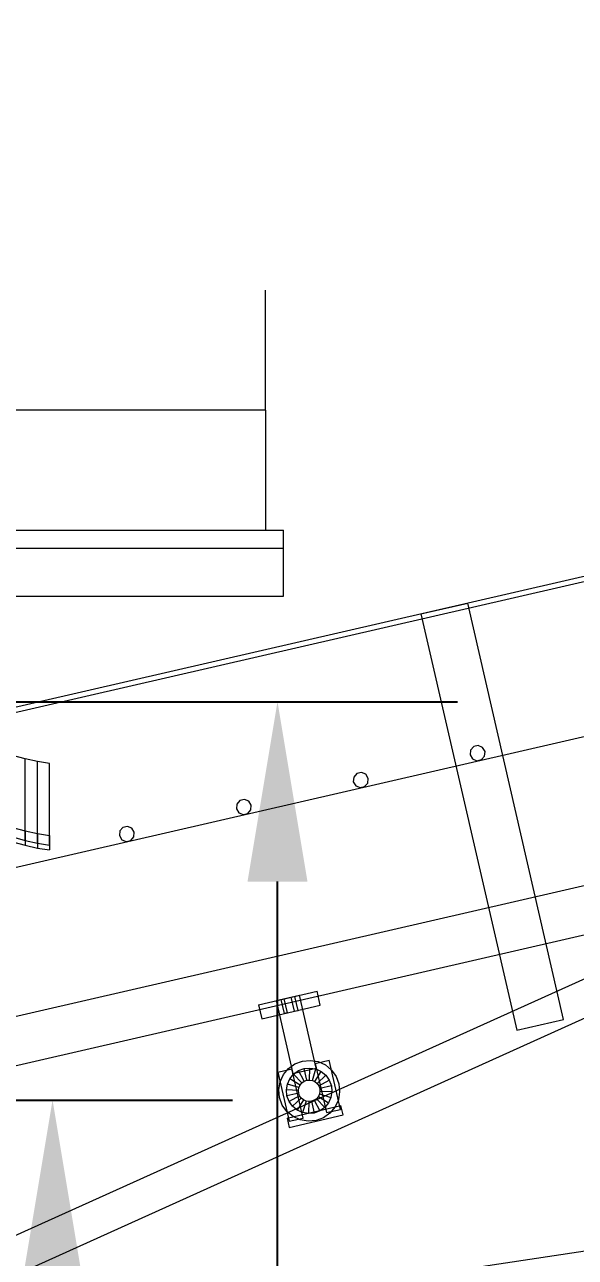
# Model space of a CAD drawing. Header units: millimetres. Extents: x -1970 to 59977, y -50268 to 6837.
# Drawn here: x 27817 to 28276, y 719 to 1746 of the extents above; entities that cross this region are included whole.
import ezdxf

# ---------------------------------------------------------------- set-up
doc = ezdxf.new("R2010")
doc.units = ezdxf.units.MM
for name, color, linetype, lineweight in [('COTAS_P', 1, 'Continuous', 0), ('lateral_C03', 7, 'Continuous', 0), ('lateral_C05', 7, 'Continuous', 0), ('lateral_C05-C03', 7, 'Continuous', 0)]:
    doc.layers.add(name, color=color, linetype=linetype, lineweight=lineweight)
doc.dimstyles.new('R19_100', dxfattribs={"dimtxt": 250, "dimasz": 150, "dimexe": 150, "dimexo": 80, "dimgap": 100, "dimtad": 1, "dimtih": 1, "dimtoh": 1, "dimdsep": 46, "dimcen": 0.09, "dimadec": 0, "dimazin": 0, "dimtfac": 1, "dimtdec": 4, "dimtofl": 0, "dimtmove": 0, "dimatfit": 3, "dimfxl": 1, "dimtolj": 1, "dimtzin": 0, "dimarcsym": 0})

# ---------------------------------------------------------------- blocks, each defined once
blk = doc.blocks.new('*D8')
at = {"layer": 'COTAS_P', "color": 0, "lineweight": -2, "transparency": 16777216}
for p, q in [((27708.2, 1182), (28178.2, 1182)), ((28028.2, 150), (28028.2, 1032)), ((27708.2, 0), (28178.2, 0))]:
    blk.add_line(p, q, dxfattribs=at)
at = {"layer": 'COTAS_P', "color": 0, "transparency": 16777216}
for points in [[(28003.2, 1032), (28053.2, 1032), (28028.2, 1182)], [(28003.2, 150), (28053.2, 150), (28028.2, 0)]]:
    blk.add_solid(points, dxfattribs=at)
at = {"layer": 'Defpoints', "color": 0, "transparency": 16777216}
for p in [(27628.2, 1182), (28028.2, 1182), (27628.2, 0)]:
    blk.add_point(p, dxfattribs=at)
blk = doc.blocks.new('*D9')
at = {"layer": 'COTAS_P', "color": 0, "lineweight": -2, "transparency": 16777216}
for p, q in [((38921.3, 3578), (38703.4, 4523.2)), ((27384.7, 1760.7), (38591, 4343.3)), ((27422.7, 928), (27204.9, 1873.2))]:
    blk.add_line(p, q, dxfattribs=at)
at = {"layer": 'COTAS_P', "color": 0, "transparency": 16777216}
for points in [[(38585.4, 4367.7), (38596.6, 4319), (38737.1, 4377)], [(27379.1, 1785.1), (27390.3, 1736.3), (27238.5, 1727)]]:
    blk.add_solid(points, dxfattribs=at)
at = {"layer": 'Defpoints', "color": 0, "transparency": 16777216}
for p in [(38737.1, 4377), (38939.3, 3500), (27440.7, 850)]:
    blk.add_point(p, dxfattribs=at)
blk = doc.blocks.new('*D10')
at = {"layer": 'COTAS_P', "color": 0, "lineweight": -2, "transparency": 16777216}
for p, q in [((27520.7, 850), (27990.7, 850)), ((27840.7, 150), (27840.7, 700)), ((27520.7, 0), (27990.7, 0))]:
    blk.add_line(p, q, dxfattribs=at)
at = {"layer": 'COTAS_P', "color": 0, "transparency": 16777216}
for points in [[(27815.7, 700), (27865.7, 700), (27840.7, 850)], [(27815.7, 150), (27865.7, 150), (27840.7, 0)]]:
    blk.add_solid(points, dxfattribs=at)
at = {"layer": 'Defpoints', "color": 0, "transparency": 16777216}
for p in [(27440.7, 850), (27840.7, 850), (27440.7, 0)]:
    blk.add_point(p, dxfattribs=at)

msp = doc.modelspace()

# ---------------------------------------------------------------- linework, layer by layer
at = {"layer": 'lateral_C03'}
for p, q in [((38691.362, 3685.056), (27582.557, 1124.887)), ((27583.456, 1120.989), (38692.26, 3681.159)), ((27611.752, 998.208), (38720.557, 3558.377)), ((28147.742, 1255.141), (28186.72, 1264.124)), ((28266.67, 917.218), (28186.72, 1264.124)), ((28147.742, 1255.141), (28227.691, 908.235)), ((28189.156, 1141.625), (28188.812, 1137.715)), ((28191.732, 1144.585), (28189.156, 1141.625)), ((28195.556, 1145.467), (28191.732, 1144.585)), ((28199.168, 1143.932), (28195.556, 1145.467)), ((28201.188, 1140.567), (28199.168, 1143.932)), ((28200.844, 1136.658), (28201.188, 1140.567)), ((28188.812, 1137.715), (28190.832, 1134.35)), ((28190.832, 1134.35), (28194.444, 1132.816)), ((28194.444, 1132.816), (28198.269, 1133.697)), ((28198.269, 1133.697), (28200.844, 1136.658)), ((28094.286, 1122.128), (28091.71, 1119.167)), ((28098.11, 1123.009), (28094.286, 1122.128)), ((28101.722, 1121.474), (28098.11, 1123.009)), ((28103.742, 1118.11), (28101.722, 1121.474)), ((28091.71, 1119.167), (28091.367, 1115.258)), ((28091.367, 1115.258), (28093.387, 1111.893)), ((28093.387, 1111.893), (28096.999, 1110.358)), ((28096.999, 1110.358), (28100.823, 1111.239)), ((28100.823, 1111.239), (28103.399, 1114.2)), ((28103.399, 1114.2), (28103.742, 1118.11)), ((27444.035, 835.383), (28613.383, 1104.875)), ((27996.84, 1099.67), (27994.265, 1096.709)), ((28000.665, 1100.552), (27996.84, 1099.67)), ((28004.277, 1099.017), (28000.665, 1100.552)), ((27496.255, 595.697), (28611.704, 1099.058)), ((27994.265, 1096.709), (27993.921, 1092.8)), ((27993.921, 1092.8), (27995.941, 1089.435)), ((27995.941, 1089.435), (27999.553, 1087.9)), ((28003.377, 1088.782), (28005.953, 1091.743)), ((28006.297, 1095.652), (28004.277, 1099.017)), ((28005.953, 1091.743), (28006.297, 1095.652)), ((27999.553, 1087.9), (28003.377, 1088.782)), ((27508.594, 568.352), (28624.044, 1071.713)), ((27896.819, 1074.252), (27896.475, 1070.342)), ((27896.475, 1070.342), (27898.495, 1066.978)), ((27899.395, 1077.213), (27896.819, 1074.252)), ((27903.219, 1078.094), (27899.395, 1077.213)), ((27906.831, 1076.559), (27903.219, 1078.094)), ((27905.932, 1066.324), (27908.507, 1069.285)), ((27908.851, 1073.194), (27906.831, 1076.559)), ((27908.507, 1069.285), (27908.851, 1073.194)), ((27453.018, 796.405), (28622.366, 1065.896)), ((27898.495, 1066.978), (27902.107, 1065.443)), ((27902.107, 1065.443), (27905.932, 1066.324)), ((28012.432, 929.434), (28061.155, 940.663)), ((28027.049, 932.803), (28046.538, 937.294)), ((28033.87, 934.375), (28039.717, 935.722)), ((28039.717, 935.722), (28042.64, 936.396)), ((28042.412, 924.029), (28039.717, 935.722)), ((28045.335, 924.702), (28042.64, 936.396)), ((28060.552, 876.488), (28046.538, 937.294)), ((28063.85, 928.969), (28061.155, 940.663)), ((28012.432, 929.434), (28015.127, 917.741)), ((28015.127, 917.741), (28063.85, 928.969)), ((28027.049, 932.803), (28041.062, 871.997)), ((28030.947, 933.701), (28033.87, 934.375)), ((28030.947, 933.701), (28033.642, 922.008)), ((28036.565, 922.681), (28033.87, 934.375)), ((28036.565, 922.681), (28033.642, 922.008)), ((28036.565, 922.681), (28042.412, 924.029)), ((28042.412, 924.029), (28045.335, 924.702)), ((28227.691, 908.235), (28266.67, 917.218)), ((28028.471, 873.2), (28040.164, 875.894)), ((28033.09, 871.145), (28037.309, 876.26)), ((28037.309, 876.26), (28042.709, 880.108)), ((28049.596, 834.967), (28040.164, 875.894)), ((28041.062, 871.997), (28060.552, 876.488)), ((28041.672, 871.577), (28045.711, 874.456)), ((28042.709, 880.108), (28048.921, 882.428)), ((28045.711, 874.456), (28050.358, 876.191)), ((28050.403, 865.625), (28045.711, 874.456)), ((28048.921, 882.428), (28055.521, 883.061)), ((28050.358, 876.191), (28055.295, 876.665)), ((28052.604, 866.447), (28050.358, 876.191)), ((28054.942, 866.671), (28055.295, 876.665)), ((28055.295, 876.665), (28060.187, 875.844)), ((28055.521, 883.061), (28062.06, 881.964)), ((28057.259, 866.282), (28060.187, 875.844)), ((28059.397, 865.307), (28064.699, 873.786)), ((28059.653, 880.386), (28071.347, 883.081)), ((28059.653, 880.386), (28069.085, 839.459)), ((28060.187, 875.844), (28064.699, 873.786)), ((28062.06, 881.964), (28068.093, 879.212)), ((28064.699, 873.786), (28068.525, 870.629)), ((28068.093, 879.212), (28073.208, 874.992)), ((28080.779, 842.154), (28071.347, 883.081)), ((28073.208, 874.992), (28077.056, 869.593)), ((28028.471, 873.2), (28037.903, 832.272)), ((28029.241, 858.573), (28030.337, 865.112)), ((28030.337, 865.112), (28033.09, 871.145)), ((28035.637, 858.347), (28036.457, 863.239)), ((28036.457, 863.239), (28038.516, 867.751)), ((28046.019, 860.311), (28036.457, 863.239)), ((28038.516, 867.751), (28041.672, 871.577)), ((28046.994, 862.449), (28038.516, 867.751)), ((28048.489, 864.261), (28041.672, 871.577)), ((28046.994, 862.449), (28048.489, 864.261)), ((28048.489, 864.261), (28050.403, 865.625)), ((28050.403, 865.625), (28052.604, 866.447)), ((28052.604, 866.447), (28054.942, 866.671)), ((28054.942, 866.671), (28057.259, 866.282)), ((28057.259, 866.282), (28059.397, 865.307)), ((28059.397, 865.307), (28061.209, 863.812)), ((28061.209, 863.812), (28068.525, 870.629)), ((28061.209, 863.812), (28062.573, 861.899)), ((28062.573, 861.899), (28071.404, 866.59)), ((28068.525, 870.629), (28071.404, 866.59)), ((28071.404, 866.59), (28073.139, 861.944)), ((28077.056, 869.593), (28079.376, 863.381)), ((28079.376, 863.381), (28080.009, 856.78)), ((28029.874, 851.972), (28029.241, 858.573)), ((28045.63, 857.994), (28035.637, 858.347)), ((28036.11, 853.41), (28035.637, 858.347)), ((28045.855, 855.655), (28036.11, 853.41)), ((28037.845, 848.763), (28036.11, 853.41)), ((28046.677, 853.454), (28037.845, 848.763)), ((28045.63, 857.994), (28046.019, 860.311)), ((28045.855, 855.655), (28045.63, 857.994)), ((28046.677, 853.454), (28045.855, 855.655)), ((28046.019, 860.311), (28046.994, 862.449)), ((28048.04, 851.541), (28046.677, 853.454)), ((28062.255, 852.904), (28060.76, 851.092)), ((28063.23, 855.042), (28062.255, 852.904)), ((28062.255, 852.904), (28070.734, 847.602)), ((28062.573, 861.899), (28063.395, 859.698)), ((28063.619, 857.359), (28063.23, 855.042)), ((28063.23, 855.042), (28072.792, 852.115)), ((28073.139, 861.944), (28063.395, 859.698)), ((28063.395, 859.698), (28063.619, 857.359)), ((28063.619, 857.359), (28073.613, 857.006)), ((28073.613, 857.006), (28072.792, 852.115)), ((28073.139, 861.944), (28073.613, 857.006)), ((28080.009, 856.78), (28078.912, 850.241)), ((28032.193, 845.761), (28029.874, 851.972)), ((28036.042, 840.361), (28032.193, 845.761)), ((28036.255, 834.971), (28081.08, 845.302)), ((28040.724, 844.724), (28037.845, 848.763)), ((28048.04, 851.541), (28040.724, 844.724)), ((28044.55, 841.568), (28040.724, 844.724)), ((28049.853, 850.046), (28044.55, 841.568)), ((28049.853, 850.046), (28048.04, 851.541)), ((28051.99, 849.071), (28049.063, 839.509)), ((28051.99, 849.071), (28049.853, 850.046)), ((28054.307, 848.682), (28051.99, 849.071)), ((28054.307, 848.682), (28053.954, 838.688)), ((28056.646, 848.907), (28054.307, 848.682)), ((28058.847, 849.728), (28056.646, 848.907)), ((28056.646, 848.907), (28058.892, 839.162)), ((28060.76, 851.092), (28058.847, 849.728)), ((28058.847, 849.728), (28063.538, 840.897)), ((28060.76, 851.092), (28067.577, 843.776)), ((28067.577, 843.776), (28063.538, 840.897)), ((28070.734, 847.602), (28067.577, 843.776)), ((28072.792, 852.115), (28070.734, 847.602)), ((28076.16, 844.208), (28071.94, 839.094)), ((28078.912, 850.241), (28076.16, 844.208)), ((28082.876, 837.506), (28081.08, 845.302)), ((28041.157, 836.141), (28036.042, 840.361)), ((28036.255, 834.971), (28038.051, 827.176)), ((28037.903, 832.272), (28049.596, 834.967)), ((28038.051, 827.176), (28082.876, 837.506)), ((28047.189, 833.389), (28041.157, 836.141)), ((28049.063, 839.509), (28044.55, 841.568)), ((28053.729, 832.292), (28047.189, 833.389)), ((28053.954, 838.688), (28049.063, 839.509)), ((28060.329, 832.925), (28053.729, 832.292)), ((28058.892, 839.162), (28053.954, 838.688)), ((28063.538, 840.897), (28058.892, 839.162)), ((28066.541, 835.245), (28060.329, 832.925)), ((28071.94, 839.094), (28066.541, 835.245)), ((28069.085, 839.459), (28080.779, 842.154)), ((27498.73, 606.75), (28689.188, 784.643))]:
    msp.add_line(p, q, dxfattribs=at)
at = {"layer": 'lateral_C05'}
for p, q in [((28018.187, 1523.079), (28018.187, 1525)), ((28018.187, 1517.388), (28018.187, 1523.079)), ((28018.187, 1508.147), (28018.187, 1517.388)), ((28018.187, 1495.711), (28018.187, 1508.147)), ((28018.187, 1480.557), (28018.187, 1495.711)), ((28018.187, 1463.268), (28018.187, 1480.557)), ((28018.187, 1444.509), (28018.187, 1463.268)), ((28018.187, 1425), (28018.187, 1444.509)), ((28018.187, 1425), (27738.187, 1425)), ((28018.187, 1425), (28018.187, 1405.491)), ((28018.187, 1405.491), (28018.187, 1386.732)), ((28018.187, 1386.732), (28018.187, 1369.443)), ((28018.187, 1369.443), (28018.187, 1354.289)), ((28018.187, 1354.289), (28018.187, 1341.853)), ((28018.187, 1341.853), (28018.187, 1332.612)), ((28018.187, 1332.612), (28018.187, 1326.921)), ((28018.187, 1326.921), (28018.187, 1325)), ((27523.187, 1325), (28033.187, 1325)), ((28033.187, 1310), (28033.187, 1325)), ((27108.187, 1310), (28033.187, 1310)), ((27523.187, 1310), (28033.187, 1310)), ((28033.187, 1270), (28033.187, 1310)), ((27108.187, 1270), (28033.187, 1270))]:
    msp.add_line(p, q, dxfattribs=at)
at = {"layer": 'lateral_C05-C03'}
for p, q in [((27817.964, 1134.352), (27807.369, 1137.275)), ((27817.964, 1066.352), (27817.964, 1134.352)), ((27828.273, 1132.055), (27817.964, 1134.352)), ((27828.273, 1064.055), (27828.273, 1132.055)), ((27838.187, 1130.392), (27828.273, 1132.055)), ((27838.187, 1062.392), (27838.187, 1130.392)), ((27807.369, 1077.275), (27817.964, 1074.352)), ((27807.369, 1069.275), (27817.964, 1066.352)), ((27817.964, 1074.352), (27817.964, 1066.352)), ((27817.964, 1074.352), (27828.273, 1072.055)), ((27828.273, 1072.055), (27828.273, 1064.055)), ((27828.273, 1072.055), (27838.187, 1070.392)), ((27838.187, 1070.392), (27838.187, 1062.392)), ((27807.369, 1065.275), (27817.964, 1062.352)), ((27817.964, 1066.352), (27817.964, 1062.352)), ((27817.964, 1066.352), (27828.273, 1064.055)), ((27817.964, 1062.352), (27828.273, 1060.055)), ((27828.273, 1064.055), (27828.273, 1060.055)), ((27828.273, 1064.055), (27838.187, 1062.392)), ((27828.273, 1060.055), (27838.187, 1058.392)), ((27838.187, 1062.392), (27838.187, 1058.392))]:
    msp.add_line(p, q, dxfattribs=at)

# ---------------------------------------------------------------- dimensions: what is measured, and where the dimension line sits
at = {"layer": 'COTAS_P'}
for p1, p2, distance, picture, middle in [((27440.666, 850), (38939.253, 3500), 900, '*D9', (32987.841, 3052.011)), ((27628.187, 0), (27628.187, 1182), -400, '*D8', (28028.187, 591)), ((27440.666, 0), (27440.666, 850), -400, '*D10', (27840.666, 425))]:
    dim = msp.add_aligned_dim(p1=p1, p2=p2, distance=distance, text='<> P', dimstyle='R19_100', dxfattribs=at)
    dim.commit()
    dim.dimension.update_dxf_attribs({"geometry": picture, "text_midpoint": middle})

doc.saveas('drawing.dxf')
